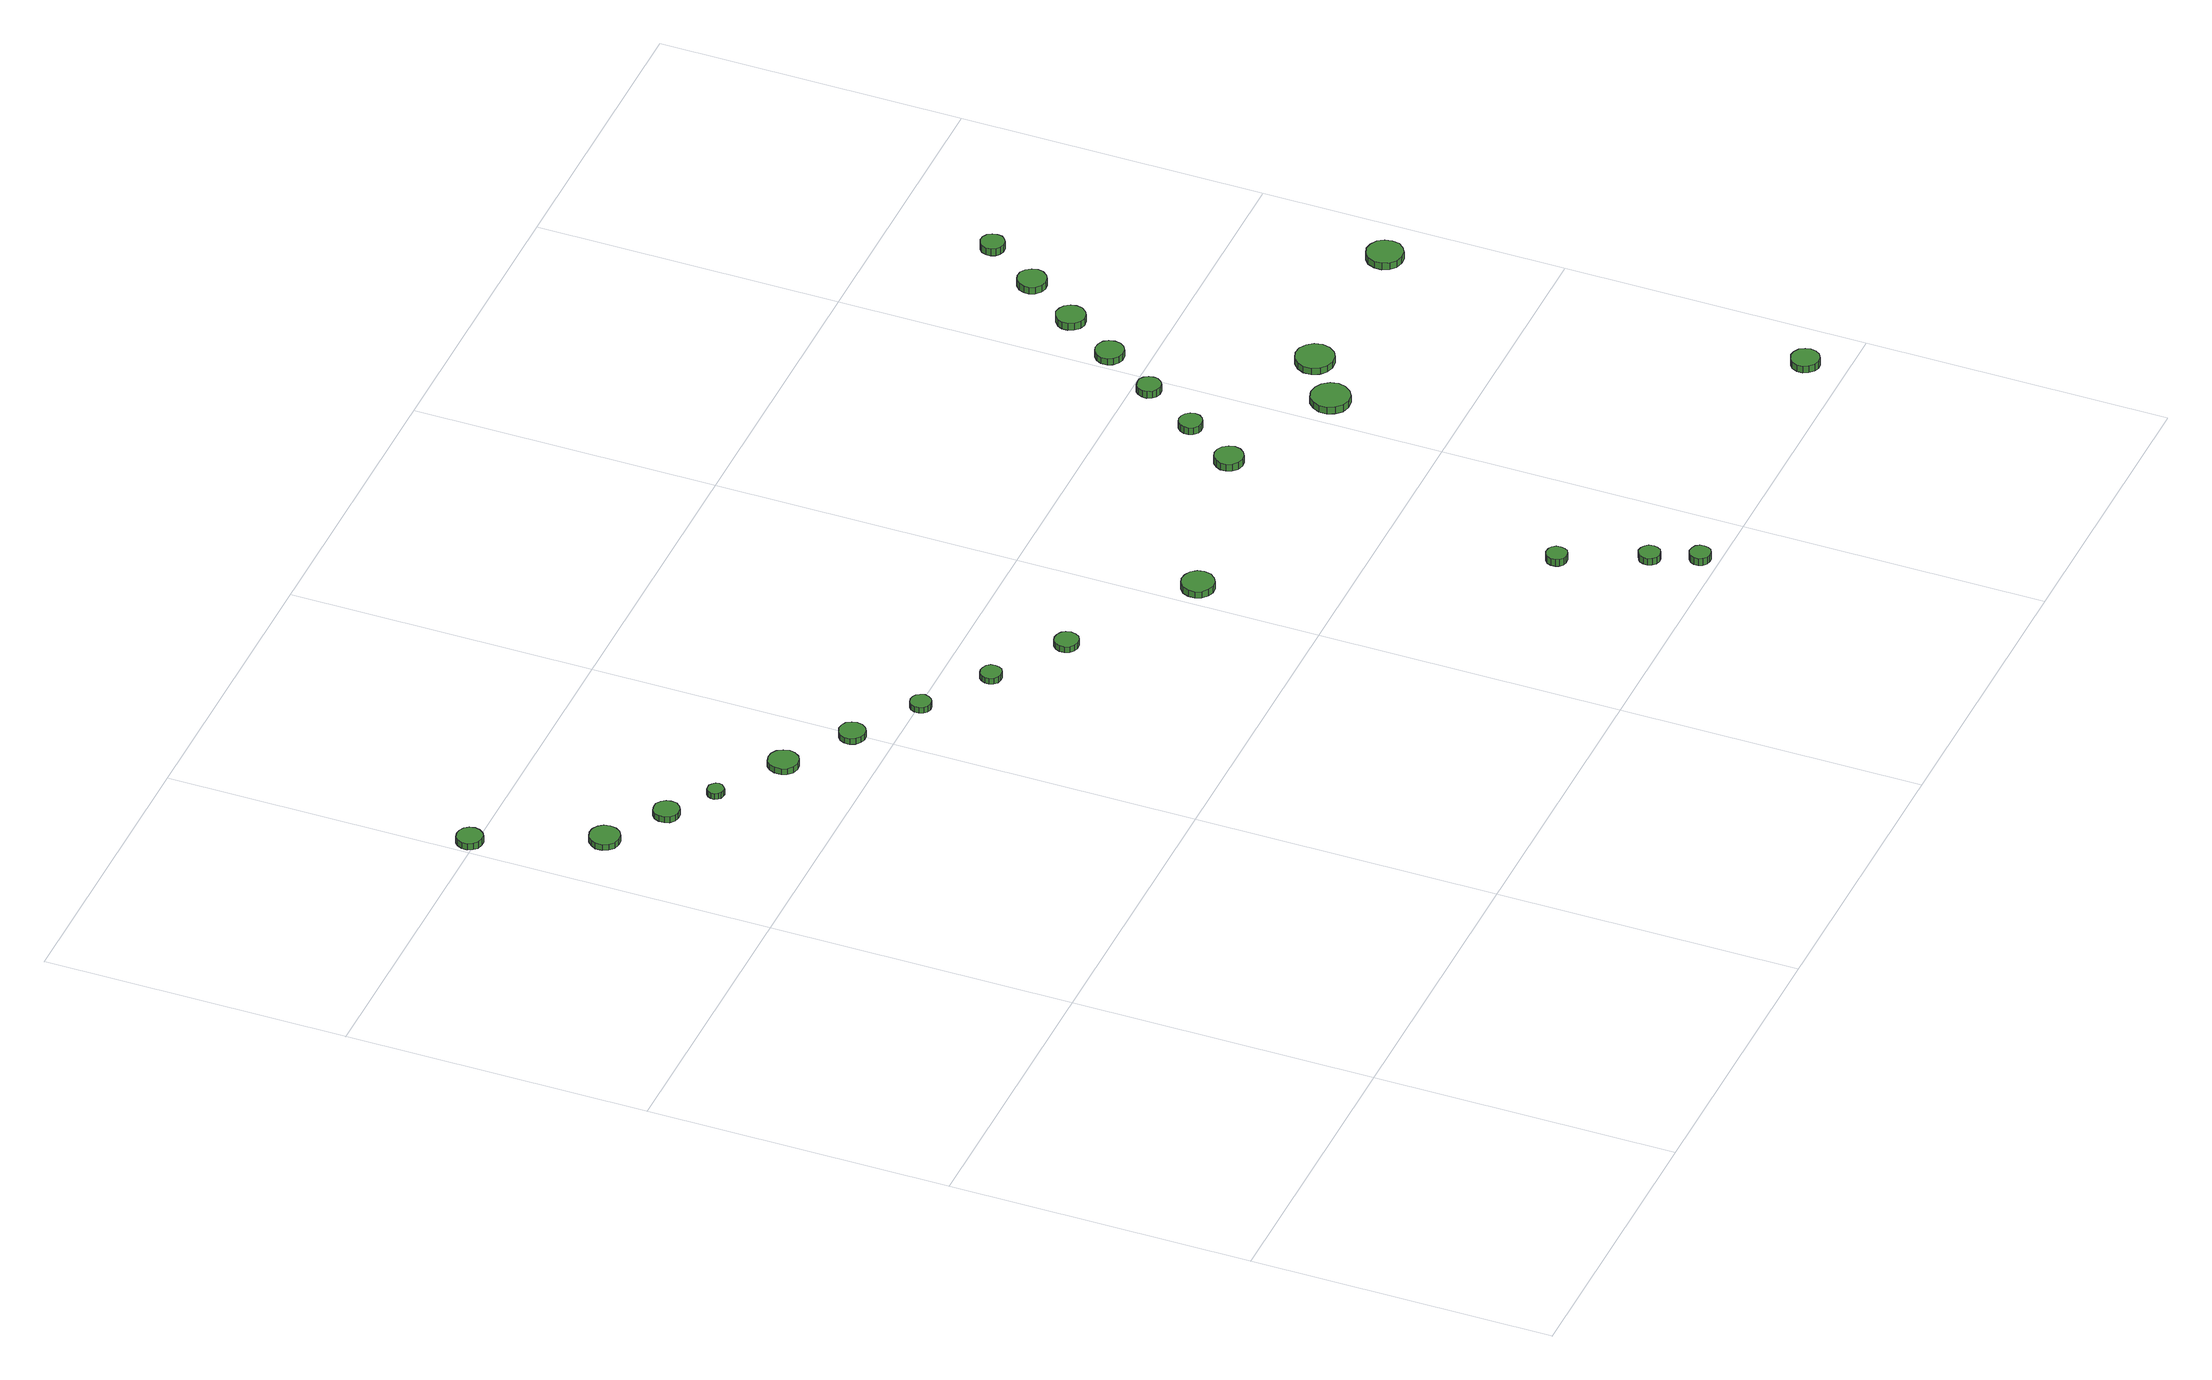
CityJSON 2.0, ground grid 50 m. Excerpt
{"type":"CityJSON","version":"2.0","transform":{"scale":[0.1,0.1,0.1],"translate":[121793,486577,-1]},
"CityObjects":{
"tree1":{"type":"SolitaryVegetationObject","attributes":{"function":"something"},"geometry":[{"type":"MultiSurface","lod":"1","boundaries":[[[0,1,2,3,4,5,6,7,8,9,10,11,12,13,14]],[[15,16,17,18,19,20,21,22,23,24,25,26,27,28,29]],[[0,29,28,1]],[[1,28,27,2]],[[2,27,26,3]],[[3,26,25,4]],[[4,25,24,5]],[[5,24,23,6]],[[6,23,22,7]],[[7,22,21,8]],[[8,21,20,9]],[[9,20,19,10]],[[10,19,18,11]],[[11,18,17,12]],[[12,17,16,13]],[[13,16,15,14]],[[14,15,29,0]]]}]},
"tree2":{"type":"SolitaryVegetationObject","attributes":{"function":"something"},"geometry":[{"type":"MultiSurface","lod":"1","boundaries":[[[30,31,32,33,34,35,36,37,38,39,40,41,42,43,44]],[[45,46,47,48,49,50,51,52,53,54,55,56,57,58,59]],[[30,59,58,31]],[[31,58,57,32]],[[32,57,56,33]],[[33,56,55,34]],[[34,55,54,35]],[[35,54,53,36]],[[36,53,52,37]],[[37,52,51,38]],[[38,51,50,39]],[[39,50,49,40]],[[40,49,48,41]],[[41,48,47,42]],[[42,47,46,43]],[[43,46,45,44]],[[44,45,59,30]]]}]},
"tree3":{"type":"SolitaryVegetationObject","attributes":{"function":"something"},"geometry":[{"type":"MultiSurface","lod":"1","boundaries":[[[60,61,62,63,64,65,66,67,68,69,70,71,72,73,74]],[[75,76,77,78,79,80,81,82,83,84,85,86,87,88,89]],[[60,89,88,61]],[[61,88,87,62]],[[62,87,86,63]],[[63,86,85,64]],[[64,85,84,65]],[[65,84,83,66]],[[66,83,82,67]],[[67,82,81,68]],[[68,81,80,69]],[[69,80,79,70]],[[70,79,78,71]],[[71,78,77,72]],[[72,77,76,73]],[[73,76,75,74]],[[74,75,89,60]]]}]},
"tree4":{"type":"SolitaryVegetationObject","attributes":{"function":"something"},"geometry":[{"type":"MultiSurface","lod":"1","boundaries":[[[90,91,92,93,94,95,96,97,98,99,100,101,102,103,104]],[[105,106,107,108,109,110,111,112,113,114,115,116,117,118,119]],[[90,119,118,91]],[[91,118,117,92]],[[92,117,116,93]],[[93,116,115,94]],[[94,115,114,95]],[[95,114,113,96]],[[96,113,112,97]],[[97,112,111,98]],[[98,111,110,99]],[[99,110,109,100]],[[100,109,108,101]],[[101,108,107,102]],[[102,107,106,103]],[[103,106,105,104]],[[104,105,119,90]]]}]},
"tree5":{"type":"SolitaryVegetationObject","attributes":{"function":"something"},"geometry":[{"type":"MultiSurface","lod":"1","boundaries":[[[120,121,122,123,124,125,126,127,128,129,130,131,132,133,134]],[[135,136,137,138,139,140,141,142,143,144,145,146,147,148,149]],[[120,149,148,121]],[[121,148,147,122]],[[122,147,146,123]],[[123,146,145,124]],[[124,145,144,125]],[[125,144,143,126]],[[126,143,142,127]],[[127,142,141,128]],[[128,141,140,129]],[[129,140,139,130]],[[130,139,138,131]],[[131,138,137,132]],[[132,137,136,133]],[[133,136,135,134]],[[134,135,149,120]]]}]},
"tree6":{"type":"SolitaryVegetationObject","attributes":{"function":"something"},"geometry":[{"type":"MultiSurface","lod":"1","boundaries":[[[150,151,152,153,154,155,156,157,158,159,160,161,162,163,164]],[[165,166,167,168,169,170,171,172,173,174,175,176,177,178,179]],[[150,179,178,151]],[[151,178,177,152]],[[152,177,176,153]],[[153,176,175,154]],[[154,175,174,155]],[[155,174,173,156]],[[156,173,172,157]],[[157,172,171,158]],[[158,171,170,159]],[[159,170,169,160]],[[160,169,168,161]],[[161,168,167,162]],[[162,167,166,163]],[[163,166,165,164]],[[164,165,179,150]]]}]},
"tree7":{"type":"SolitaryVegetationObject","attributes":{"function":"something"},"geometry":[{"type":"MultiSurface","lod":"1","boundaries":[[[180,181,182,183,184,185,186,187,188,189,190,191,192,193,194]],[[195,196,197,198,199,200,201,202,203,204,205,206,207,208,209]],[[180,209,208,181]],[[181,208,207,182]],[[182,207,206,183]],[[183,206,205,184]],[[184,205,204,185]],[[185,204,203,186]],[[186,203,202,187]],[[187,202,201,188]],[[188,201,200,189]],[[189,200,199,190]],[[190,199,198,191]],[[191,198,197,192]],[[192,197,196,193]],[[193,196,195,194]],[[194,195,209,180]]]}]},
"tree8":{"type":"SolitaryVegetationObject","attributes":{"function":"something"},"geometry":[{"type":"MultiSurface","lod":"1","boundaries":[[[210,211,212,213,214,215,216,217,218,219,220,221,222,223,224]],[[225,226,227,228,229,230,231,232,233,234,235,236,237,238,239]],[[210,239,238,211]],[[211,238,237,212]],[[212,237,236,213]],[[213,236,235,214]],[[214,235,234,215]],[[215,234,233,216]],[[216,233,232,217]],[[217,232,231,218]],[[218,231,230,219]],[[219,230,229,220]],[[220,229,228,221]],[[221,228,227,222]],[[222,227,226,223]],[[223,226,225,224]],[[224,225,239,210]]]}]},
"tree9":{"type":"SolitaryVegetationObject","attributes":{"function":"something"},"geometry":[{"type":"MultiSurface","lod":"1","boundaries":[[[240,241,242,243,244,245,246,247,248,249,250,251,252,253,254]],[[255,256,257,258,259,260,261,262,263,264,265,266,267,268,269]],[[240,269,268,241]],[[241,268,267,242]],[[242,267,266,243]],[[243,266,265,244]],[[244,265,264,245]],[[245,264,263,246]],[[246,263,262,247]],[[247,262,261,248]],[[248,261,260,249]],[[249,260,259,250]],[[250,259,258,251]],[[251,258,257,252]],[[252,257,256,253]],[[253,256,255,254]],[[254,255,269,240]]]}]},
"tree10":{"type":"SolitaryVegetationObject","attributes":{"function":"something"},"geometry":[{"type":"MultiSurface","lod":"1","boundaries":[[[270,271,272,273,274,275,276,277,278,279,280,281,282,283,284]],[[285,286,287,288,289,290,291,292,293,294,295,296,297,298,299]],[[270,299,298,271]],[[271,298,297,272]],[[272,297,296,273]],[[273,296,295,274]],[[274,295,294,275]],[[275,294,293,276]],[[276,293,292,277]],[[277,292,291,278]],[[278,291,290,279]],[[279,290,289,280]],[[280,289,288,281]],[[281,288,287,282]],[[282,287,286,283]],[[283,286,285,284]],[[284,285,299,270]]]}]},
"tree11":{"type":"SolitaryVegetationObject","attributes":{"function":"something"},"geometry":[{"type":"MultiSurface","lod":"1","boundaries":[[[300,301,302,303,304,305,306,307,308,309,310,311,312,313,314]],[[315,316,317,318,319,320,321,322,323,324,325,326,327,328,329]],[[300,329,328,301]],[[301,328,327,302]],[[302,327,326,303]],[[303,326,325,304]],[[304,325,324,305]],[[305,324,323,306]],[[306,323,322,307]],[[307,322,321,308]],[[308,321,320,309]],[[309,320,319,310]],[[310,319,318,311]],[[311,318,317,312]],[[312,317,316,313]],[[313,316,315,314]],[[314,315,329,300]]]}]},
"tree12":{"type":"SolitaryVegetationObject","attributes":{"function":"something"},"geometry":[{"type":"MultiSurface","lod":"1","boundaries":[[[330,331,332,333,334,335,336,337,338,339,340,341,342,343,344]],[[345,346,347,348,349,350,351,352,353,354,355,356,357,358,359]],[[330,359,358,331]],[[331,358,357,332]],[[332,357,356,333]],[[333,356,355,334]],[[334,355,354,335]],[[335,354,353,336]],[[336,353,352,337]],[[337,352,351,338]],[[338,351,350,339]],[[339,350,349,340]],[[340,349,348,341]],[[341,348,347,342]],[[342,347,346,343]],[[343,346,345,344]],[[344,345,359,330]]]}]},
"tree13":{"type":"SolitaryVegetationObject","attributes":{"function":"something"},"geometry":[{"type":"MultiSurface","lod":"1","boundaries":[[[360,361,362,363,364,365,366,367,368,369,370,371,372,373,374]],[[375,376,377,378,379,380,381,382,383,384,385,386,387,388,389]],[[360,389,388,361]],[[361,388,387,362]],[[362,387,386,363]],[[363,386,385,364]],[[364,385,384,365]],[[365,384,383,366]],[[366,383,382,367]],[[367,382,381,368]],[[368,381,380,369]],[[369,380,379,370]],[[370,379,378,371]],[[371,378,377,372]],[[372,377,376,373]],[[373,376,375,374]],[[374,375,389,360]]]}]},
"tree14":{"type":"SolitaryVegetationObject","attributes":{"function":"something"},"geometry":[{"type":"MultiSurface","lod":"1","boundaries":[[[390,391,392,393,394,395,396,397,398,399,400,401,402,403,404]],[[405,406,407,408,409,410,411,412,413,414,415,416,417,418,419]],[[390,419,418,391]],[[391,418,417,392]],[[392,417,416,393]],[[393,416,415,394]],[[394,415,414,395]],[[395,414,413,396]],[[396,413,412,397]],[[397,412,411,398]],[[398,411,410,399]],[[399,410,409,400]],[[400,409,408,401]],[[401,408,407,402]],[[402,407,406,403]],[[403,406,405,404]],[[404,405,419,390]]]}]},
"tree15":{"type":"SolitaryVegetationObject","attributes":{"function":"something"},"geometry":[{"type":"MultiSurface","lod":"1","boundaries":[[[420,421,422,423,424,425,426,427,428,429,430,431,432,433,434]],[[435,436,437,438,439,440,441,442,443,444,445,446,447,448,449]],[[420,449,448,421]],[[421,448,447,422]],[[422,447,446,423]],[[423,446,445,424]],[[424,445,444,425]],[[425,444,443,426]],[[426,443,442,427]],[[427,442,441,428]],[[428,441,440,429]],[[429,440,439,430]],[[430,439,438,431]],[[431,438,437,432]],[[432,437,436,433]],[[433,436,435,434]],[[434,435,449,420]]]}]},
"tree16":{"type":"SolitaryVegetationObject","attributes":{"function":"something"},"geometry":[{"type":"MultiSurface","lod":"1","boundaries":[[[450,451,452,453,454,455,456,457,458,459,460,461,462,463,464]],[[465,466,467,468,469,470,471,472,473,474,475,476,477,478,479]],[[450,479,478,451]],[[451,478,477,452]],[[452,477,476,453]],[[453,476,475,454]],[[454,475,474,455]],[[455,474,473,456]],[[456,473,472,457]],[[457,472,471,458]],[[458,471,470,459]],[[459,470,469,460]],[[460,469,468,461]],[[461,468,467,462]],[[462,467,466,463]],[[463,466,465,464]],[[464,465,479,450]]]}]},
"tree17":{"type":"SolitaryVegetationObject","attributes":{"function":"something"},"geometry":[{"type":"MultiSurface","lod":"1","boundaries":[[[480,481,482,483,484,485,486,487,488,489,490,491,492,493,494]],[[495,496,497,498,499,500,501,502,503,504,505,506,507,508,509]],[[480,509,508,481]],[[481,508,507,482]],[[482,507,506,483]],[[483,506,505,484]],[[484,505,504,485]],[[485,504,503,486]],[[486,503,502,487]],[[487,502,501,488]],[[488,501,500,489]],[[489,500,499,490]],[[490,499,498,491]],[[491,498,497,492]],[[492,497,496,493]],[[493,496,495,494]],[[494,495,509,480]]]}]},
"tree18":{"type":"SolitaryVegetationObject","attributes":{"function":"something"},"geometry":[{"type":"MultiSurface","lod":"1","boundaries":[[[510,511,512,513,514,515,516,517,518,519,520,521,522,523,524]],[[525,526,527,528,529,530,531,532,533,534,535,536,537,538,539]],[[510,539,538,511]],[[511,538,537,512]],[[512,537,536,513]],[[513,536,535,514]],[[514,535,534,515]],[[515,534,533,516]],[[516,533,532,517]],[[517,532,531,518]],[[518,531,530,519]],[[519,530,529,520]],[[520,529,528,521]],[[521,528,527,522]],[[522,527,526,523]],[[523,526,525,524]],[[524,525,539,510]]]}]},
"tree19":{"type":"SolitaryVegetationObject","attributes":{"function":"something"},"geometry":[{"type":"MultiSurface","lod":"1","boundaries":[[[540,541,542,543,544,545,546,547,548,549,550,551,552,553,554]],[[555,556,557,558,559,560,561,562,563,564,565,566,567,568,569]],[[540,569,568,541]],[[541,568,567,542]],[[542,567,566,543]],[[543,566,565,544]],[[544,565,564,545]],[[545,564,563,546]],[[546,563,562,547]],[[547,562,561,548]],[[548,561,560,549]],[[549,560,559,550]],[[550,559,558,551]],[[551,558,557,552]],[[552,557,556,553]],[[553,556,555,554]],[[554,555,569,540]]]}]},
"tree20":{"type":"SolitaryVegetationObject","attributes":{"function":"something"},"geometry":[{"type":"MultiSurface","lod":"1","boundaries":[[[570,571,572,573,574,575,576,577,578,579,580,581,582,583,584]],[[585,586,587,588,589,590,591,592,593,594,595,596,597,598,599]],[[570,599,598,571]],[[571,598,597,572]],[[572,597,596,573]],[[573,596,595,574]],[[574,595,594,575]],[[575,594,593,576]],[[576,593,592,577]],[[577,592,591,578]],[[578,591,590,579]],[[579,590,589,580]],[[580,589,588,581]],[[581,588,587,582]],[[582,587,586,583]],[[583,586,585,584]],[[584,585,599,570]]]}]},
"tree21":{"type":"SolitaryVegetationObject","attributes":{"function":"something"},"geometry":[{"type":"MultiSurface","lod":"1","boundaries":[[[600,601,602,603,604,605,606,607,608,609,610,611,612,613,614]],[[615,616,617,618,619,620,621,622,623,624,625,626,627,628,629]],[[600,629,628,601]],[[601,628,627,602]],[[602,627,626,603]],[[603,626,625,604]],[[604,625,624,605]],[[605,624,623,606]],[[606,623,622,607]],[[607,622,621,608]],[[608,621,620,609]],[[609,620,619,610]],[[610,619,618,611]],[[611,618,617,612]],[[612,617,616,613]],[[613,616,615,614]],[[614,615,629,600]]]}]},
"tree22":{"type":"SolitaryVegetationObject","attributes":{"function":"something"},"geometry":[{"type":"MultiSurface","lod":"1","boundaries":[[[630,631,632,633,634,635,636,637,638,639,640,641,642,643,644]],[[645,646,647,648,649,650,651,652,653,654,655,656,657,658,659]],[[630,659,658,631]],[[631,658,657,632]],[[632,657,656,633]],[[633,656,655,634]],[[634,655,654,635]],[[635,654,653,636]],[[636,653,652,637]],[[637,652,651,638]],[[638,651,650,639]],[[639,650,649,640]],[[640,649,648,641]],[[641,648,647,642]],[[642,647,646,643]],[[643,646,645,644]],[[644,645,659,630]]]}]},
"tree23":{"type":"SolitaryVegetationObject","attributes":{"function":"something"},"geometry":[{"type":"MultiSurface","lod":"1","boundaries":[[[660,661,662,663,664,665,666,667,668,669,670,671,672,673,674]],[[675,676,677,678,679,680,681,682,683,684,685,686,687,688,689]],[[660,689,688,661]],[[661,688,687,662]],[[662,687,686,663]],[[663,686,685,664]],[[664,685,684,665]],[[665,684,683,666]],[[666,683,682,667]],[[667,682,681,668]],[[668,681,680,669]],[[669,680,679,670]],[[670,679,678,671]],[[671,678,677,672]],[[672,677,676,673]],[[673,676,675,674]],[[674,675,689,660]]]}]},
"tree24":{"type":"SolitaryVegetationObject","attributes":{"function":"something"},"geometry":[{"type":"MultiSurface","lod":"1","boundaries":[[[690,691,692,693,694,695,696,697,698,699,700,701,702,703,704]],[[705,706,707,708,709,710,711,712,713,714,715,716,717,718,719]],[[690,719,718,691]],[[691,718,717,692]],[[692,717,716,693]],[[693,716,715,694]],[[694,715,714,695]],[[695,714,713,696]],[[696,713,712,697]],[[697,712,711,698]],[[698,711,710,699]],[[699,710,709,700]],[[700,709,708,701]],[[701,708,707,702]],[[702,707,706,703]],[[703,706,705,704]],[[704,705,719,690]]]}]}
},
"vertices":[
[45,1508,20],[43,1517,20],[38,1524,20],[30,1528,20],[22,1529,20],[13,1527,20],[7,1521,20],[3,1513,20],[3,1504,20],[7,1496,20],[13,1490,20],[22,1488,20],[30,1488,20],[38,1493,20],[43,1500,20],[43,1500,8],[38,1493,8],[30,1488,8],[22,1488,8],[13,1490,8],[7,1496,8],[3,1504,8],[3,1513,8],[7,1521,8],[13,1527,8],[22,1529,8],[30,1528,8],[38,1524,8],[43,1517,8],[45,1508,8],
[129,1318,19],[127,1328,19],[121,1336,19],[112,1341,19],[102,1342,19],[92,1339,19],[85,1332,19],[80,1323,19],[80,1312,19],[85,1303,19],[92,1296,19],[102,1293,19],[112,1294,19],[121,1299,19],[127,1308,19],[127,1308,8],[121,1299,8],[112,1294,8],[102,1293,8],[92,1296,8],[85,1303,8],[80,1312,8],[80,1323,8],[85,1332,8],[92,1339,8],[102,1342,8],[112,1341,8],[121,1336,8],[127,1328,8],[129,1318,8],
[222,1255,19],[221,1263,19],[215,1270,19],[208,1275,19],[199,1275,19],[191,1273,19],[184,1267,19],[181,1259,19],[181,1250,19],[184,1242,19],[191,1236,19],[199,1234,19],[208,1235,19],[215,1239,19],[221,1246,19],[221,1246,8],[215,1239,8],[208,1235,8],[199,1234,8],[191,1236,8],[184,1242,8],[181,1250,8],[181,1259,8],[184,1267,8],[191,1273,8],[199,1275,8],[208,1275,8],[215,1270,8],[221,1263,8],[222,1255,8],
[291,1204,19],[290,1209,19],[286,1214,19],[281,1217,19],[276,1217,19],[271,1216,19],[267,1212,19],[264,1207,19],[264,1201,19],[267,1196,19],[271,1192,19],[276,1191,19],[281,1191,19],[286,1194,19],[290,1199,19],[290,1199,8],[286,1194,8],[281,1191,8],[276,1191,8],[271,1192,8],[267,1196,8],[264,1201,8],[264,1207,8],[267,1212,8],[271,1216,8],[276,1217,8],[281,1217,8],[286,1214,8],[290,1209,8],[291,1204,8],
[409,1135,19],[407,1145,19],[401,1154,19],[392,1159,19],[382,1160,19],[372,1157,19],[365,1150,19],[361,1141,19],[361,1130,19],[365,1121,19],[372,1114,19],[382,1111,19],[392,1112,19],[401,1117,19],[407,1126,19],[407,1126,8],[401,1117,8],[392,1112,8],[382,1111,8],[372,1114,8],[365,1121,8],[361,1130,8],[361,1141,8],[365,1150,8],[372,1157,8],[382,1160,8],[392,1159,8],[401,1154,8],[407,1145,8],[409,1135,8],
[514,1066,19],[512,1074,19],[507,1082,19],[499,1086,19],[490,1087,19],[482,1084,19],[475,1078,19],[471,1070,19],[471,1061,19],[475,1053,19],[482,1047,19],[490,1044,19],[499,1045,19],[507,1050,19],[512,1057,19],[512,1057,8],[507,1050,8],[499,1045,8],[490,1044,8],[482,1047,8],[475,1053,8],[471,1061,8],[471,1070,8],[475,1078,8],[482,1084,8],[490,1087,8],[499,1086,8],[507,1082,8],[512,1074,8],[514,1066,8],
[618,996,19],[616,1003,19],[612,1009,19],[606,1012,19],[599,1013,19],[592,1011,19],[587,1006,19],[584,1000,19],[584,993,19],[587,986,19],[592,981,19],[599,979,19],[606,980,19],[612,983,19],[616,989,19],[616,989,8],[612,983,8],[606,980,8],[599,979,8],[592,981,8],[587,986,8],[584,993,8],[584,1000,8],[587,1006,8],[592,1011,8],[599,1013,8],[606,1012,8],[612,1009,8],[616,1003,8],[618,996,8],
[727,924,19],[726,931,19],[722,937,19],[715,940,19],[708,941,19],[701,939,19],[696,934,19],[693,928,19],[693,921,19],[696,914,19],[701,909,19],[708,907,19],[715,908,19],[722,911,19],[726,917,19],[726,917,8],[722,911,8],[715,908,8],[708,907,8],[701,909,8],[696,914,8],[693,921,8],[693,928,8],[696,934,8],[701,939,8],[708,941,8],[715,940,8],[722,937,8],[726,931,8],[727,924,8],
[849,848,19],[847,856,19],[843,862,19],[835,866,19],[827,867,19],[819,865,19],[813,859,19],[810,852,19],[810,844,19],[813,836,19],[819,831,19],[827,828,19],[835,829,19],[843,833,19],[847,840,19],[847,840,8],[843,833,8],[835,829,8],[827,828,8],[819,831,8],[813,836,8],[810,844,8],[810,852,8],[813,859,8],[819,865,8],[827,867,8],[835,866,8],[843,862,8],[847,856,8],[849,848,8],
[1059,713,26],[1057,724,26],[1050,733,26],[1040,738,26],[1029,739,26],[1019,736,26],[1010,728,26],[1006,718,26],[1006,707,26],[1010,697,26],[1019,690,26],[1029,686,26],[1040,687,26],[1050,693,26],[1057,702,26],[1057,702,14],[1050,693,14],[1040,687,14],[1029,686,14],[1019,690,14],[1010,697,14],[1006,707,14],[1006,718,14],[1010,728,14],[1019,736,14],[1029,739,14],[1040,738,14],[1050,733,14],[1057,724,14],[1059,713,14],
[1316,227,32],[1315,234,32],[1311,240,32],[1305,243,32],[1297,244,32],[1291,242,32],[1285,237,32],[1283,230,32],[1283,223,32],[1285,217,32],[1291,212,32],[1297,210,32],[1305,211,32],[1311,214,32],[1315,220,32],[1315,220,19],[1311,214,19],[1305,211,19],[1297,210,19],[1291,212,19],[1285,217,19],[1283,223,19],[1283,230,19],[1285,237,19],[1291,242,19],[1297,244,19],[1305,243,19],[1311,240,19],[1315,234,19],[1316,227,19],
[1376,97,29],[1375,105,29],[1371,110,29],[1364,114,29],[1357,115,29],[1350,112,29],[1345,108,29],[1342,101,29],[1342,94,29],[1345,87,29],[1350,82,29],[1357,80,29],[1364,81,29],[1371,85,29],[1375,90,29],[1375,90,17],[1371,85,17],[1364,81,17],[1357,80,17],[1350,82,17],[1345,87,17],[1342,94,17],[1342,101,17],[1345,108,17],[1350,112,17],[1357,115,17],[1364,114,17],[1371,110,17],[1375,105,17],[1376,97,17],
[1404,25,30],[1403,32,30],[1399,38,30],[1392,41,30],[1385,42,30],[1379,40,30],[1373,35,30],[1370,29,30],[1370,21,30],[1373,15,30],[1379,10,30],[1385,8,30],[1392,9,30],[1399,12,30],[1403,18,30],[1403,18,17],[1399,12,17],[1392,9,17],[1385,8,17],[1379,10,17],[1373,15,17],[1370,21,17],[1370,29,17],[1373,35,17],[1379,40,17],[1385,42,17],[1392,41,17],[1399,38,17],[1403,32,17],[1404,25,17],
[1365,787,29],[1363,797,29],[1357,805,29],[1348,810,29],[1339,811,29],[1329,808,29],[1322,801,29],[1318,792,29],[1318,783,29],[1322,774,29],[1329,767,29],[1339,764,29],[1348,765,29],[1357,770,29],[1363,778,29],[1363,778,16],[1357,770,16],[1348,765,16],[1339,764,16],[1329,767,16],[1322,774,16],[1318,783,16],[1318,792,16],[1322,801,16],[1329,808,16],[1339,811,16],[1348,810,16],[1357,805,16],[1363,797,16],[1365,787,16],
[1422,876,27],[1420,884,27],[1415,890,27],[1408,894,27],[1400,895,27],[1393,893,27],[1387,887,27],[1384,880,27],[1384,872,27],[1387,865,27],[1393,859,27],[1400,857,27],[1408,858,27],[1415,862,27],[1420,868,27],[1420,868,14],[1415,862,14],[1408,858,14],[1400,857,14],[1393,859,14],[1387,865,14],[1384,872,14],[1384,880,14],[1387,887,14],[1393,893,14],[1400,895,14],[1408,894,14],[1415,890,14],[1420,884,14],[1422,876,14],
[1570,699,31],[1567,712,31],[1559,723,31],[1548,729,31],[1535,731,31],[1522,727,31],[1513,718,31],[1507,706,31],[1507,693,31],[1513,681,31],[1522,672,31],[1535,668,31],[1548,669,31],[1559,676,31],[1567,687,31],[1567,687,18],[1559,676,18],[1548,669,18],[1535,668,18],[1522,672,18],[1513,681,18],[1507,693,18],[1507,706,18],[1513,718,18],[1522,727,18],[1535,731,18],[1548,729,18],[1559,723,18],[1567,712,18],[1570,699,18],
[1486,971,24],[1485,979,24],[1480,986,24],[1473,990,24],[1465,990,24],[1457,988,24],[1452,983,24],[1448,975,24],[1448,967,24],[1452,960,24],[1457,955,24],[1465,952,24],[1473,953,24],[1480,957,24],[1485,964,24],[1485,964,11],[1480,957,11],[1473,953,11],[1465,952,11],[1457,955,11],[1452,960,11],[1448,967,11],[1448,975,11],[1452,983,11],[1457,988,11],[1465,990,11],[1473,990,11],[1480,986,11],[1485,979,11],[1486,971,11],
[1550,1061,22],[1548,1071,22],[1543,1078,22],[1534,1083,22],[1524,1084,22],[1515,1081,22],[1508,1075,22],[1504,1066,22],[1504,1056,22],[1508,1047,22],[1515,1041,22],[1524,1038,22],[1534,1039,22],[1543,1044,22],[1548,1051,22],[1548,1051,10],[1543,1044,10],[1534,1039,10],[1524,1038,10],[1515,1041,10],[1508,1047,10],[1504,1056,10],[1504,1066,10],[1508,1075,10],[1515,1081,10],[1524,1084,10],[1534,1083,10],[1543,1078,10],[1548,1071,10],[1550,1061,10],
[1652,759,31],[1649,772,31],[1641,782,31],[1630,789,31],[1617,790,31],[1604,786,31],[1595,777,31],[1589,765,31],[1589,752,31],[1595,740,31],[1604,732,31],[1617,728,31],[1630,729,31],[1641,735,31],[1649,746,31],[1649,746,19],[1641,735,19],[1630,729,19],[1617,728,19],[1604,732,19],[1595,740,19],[1589,752,19],[1589,765,19],[1595,777,19],[1604,786,19],[1617,790,19],[1630,789,19],[1641,782,19],[1649,772,19],[1652,759,19],
[1613,1151,20],[1611,1160,20],[1605,1169,20],[1597,1173,20],[1587,1175,20],[1578,1171,20],[1570,1165,20],[1566,1156,20],[1566,1146,20],[1570,1137,20],[1578,1130,20],[1587,1127,20],[1597,1128,20],[1605,1133,20],[1611,1141,20],[1611,1141,7],[1605,1133,7],[1597,1128,7],[1587,1127,7],[1578,1130,7],[1570,1137,7],[1566,1146,7],[1566,1156,7],[1570,1165,7],[1578,1171,7],[1587,1175,7],[1597,1173,7],[1605,1169,7],[1611,1160,7],[1613,1151,7],
[1940,67,18],[1938,76,18],[1933,84,18],[1924,89,18],[1915,90,18],[1906,87,18],[1899,81,18],[1895,72,18],[1895,62,18],[1899,54,18],[1906,47,18],[1915,44,18],[1924,45,18],[1933,50,18],[1938,58,18],[1938,58,5],[1933,50,5],[1924,45,5],[1915,44,5],[1906,47,5],[1899,54,5],[1895,62,5],[1895,72,5],[1899,81,5],[1906,87,5],[1915,90,5],[1924,89,5],[1933,84,5],[1938,76,5],[1940,67,5],
[1675,1240,20],[1673,1250,20],[1667,1258,20],[1659,1263,20],[1649,1264,20],[1640,1261,20],[1632,1254,20],[1628,1245,20],[1628,1236,20],[1632,1227,20],[1640,1220,20],[1649,1217,20],[1659,1218,20],[1667,1223,20],[1673,1231,20],[1673,1231,7],[1667,1223,7],[1659,1218,7],[1649,1217,7],[1640,1220,7],[1632,1227,7],[1628,1236,7],[1628,1245,7],[1632,1254,7],[1640,1261,7],[1649,1264,7],[1659,1263,7],[1667,1258,7],[1673,1250,7],[1675,1240,7],
[1733,1331,20],[1732,1339,20],[1727,1346,20],[1720,1350,20],[1712,1351,20],[1704,1348,20],[1698,1343,20],[1695,1335,20],[1695,1327,20],[1698,1320,20],[1704,1315,20],[1712,1312,20],[1720,1313,20],[1727,1317,20],[1732,1323,20],[1732,1323,7],[1727,1317,7],[1720,1313,7],[1712,1312,7],[1704,1315,7],[1698,1320,7],[1695,1327,7],[1695,1335,7],[1698,1343,7],[1704,1348,7],[1712,1351,7],[1720,1350,7],[1727,1346,7],[1732,1339,7],[1733,1331,7],
[1940,761,26],[1938,773,26],[1931,783,26],[1920,789,26],[1908,791,26],[1896,787,26],[1887,779,26],[1882,767,26],[1882,755,26],[1887,744,26],[1896,736,26],[1908,732,26],[1920,733,26],[1931,740,26],[1938,749,26],[1938,749,13],[1931,740,13],[1920,733,13],[1908,732,13],[1896,736,13],[1887,744,13],[1882,755,13],[1882,767,13],[1887,779,13],[1896,787,13],[1908,791,13],[1920,789,13],[1931,783,13],[1938,773,13],[1940,761,13]
]}
